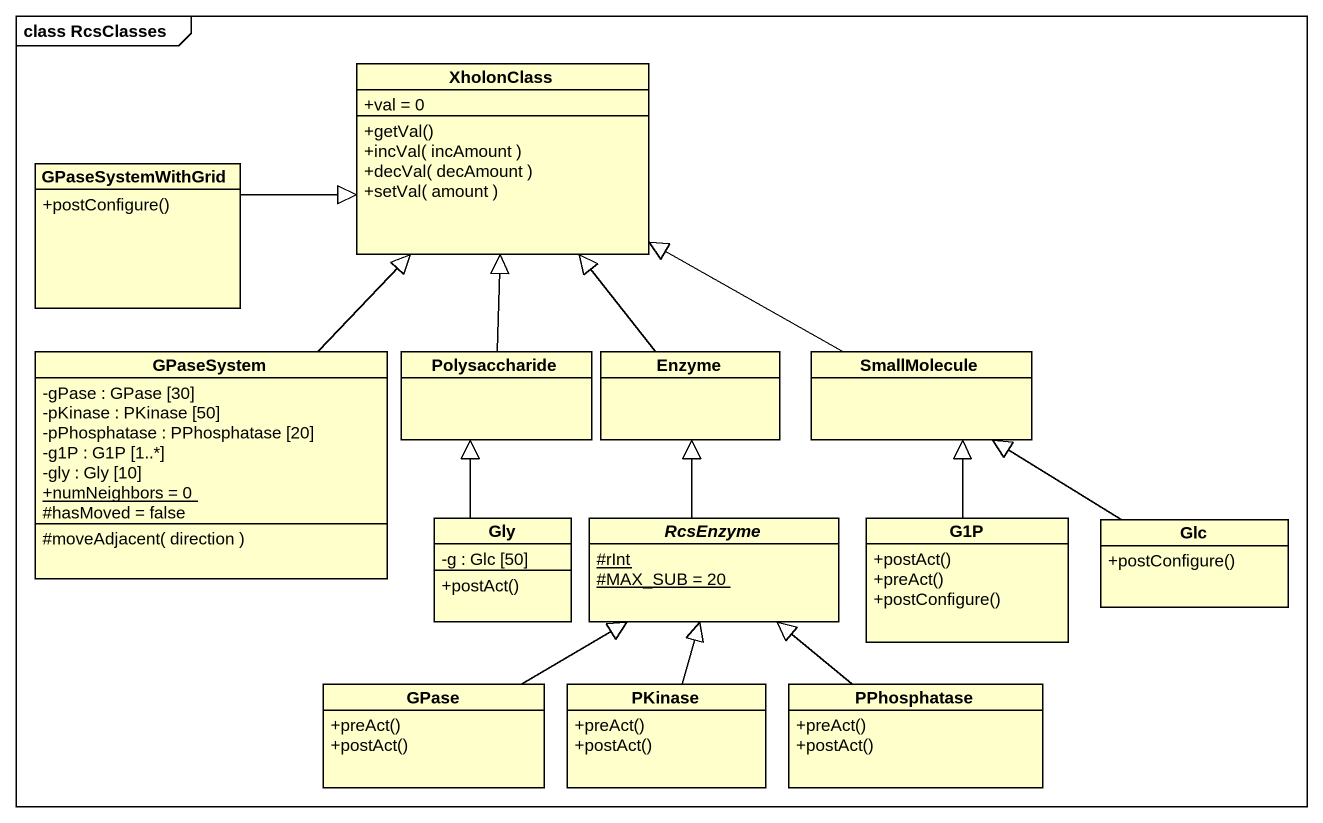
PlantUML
@startuml
mainframe class RcsClasses
hide circle
hide empty members
skinparam classAttributeIconSize 0
class XholonClass {
  +val = 0
  +getVal()
  +incVal( incAmount )
  +decVal( decAmount )
  +setVal( amount )
}
class GPaseSystemWithGrid {
  +postConfigure()
}
class GPaseSystem {
  -gPase : GPase [30]
  -pKinase : PKinase [50]
  -pPhosphatase : PPhosphatase [20]
  -g1P : G1P [1..*]
  -gly : Gly [10]
  {static} +numNeighbors = 0
  #hasMoved = false
  #moveAdjacent( direction )
}
class Polysaccharide
class Enzyme
class SmallMolecule
class Gly {
  -g : Glc [50]
  +postAct()
}
abstract class RcsEnzyme {
  {static} #rInt
  {static} #MAX_SUB = 20
}
class G1P {
  +postAct()
  +preAct()
  +postConfigure()
}
class Glc {
  +postConfigure()
}
class GPase {
  +preAct()
  +postAct()
}
class PKinase {
  +preAct()
  +postAct()
}
class PPhosphatase {
  +preAct()
  +postAct()
}
GPaseSystemWithGrid -right-|> XholonClass
GPaseSystem -up-|> XholonClass
Polysaccharide -up-|> XholonClass
Enzyme -up-|> XholonClass
SmallMolecule -left-|> XholonClass
Gly -up-|> Polysaccharide
RcsEnzyme -up-|> Enzyme
G1P -up-|> SmallMolecule
Glc -up-|> SmallMolecule
GPase -right-|> RcsEnzyme
PKinase -up-|> RcsEnzyme
PPhosphatase -up-|> RcsEnzyme
@enduml
